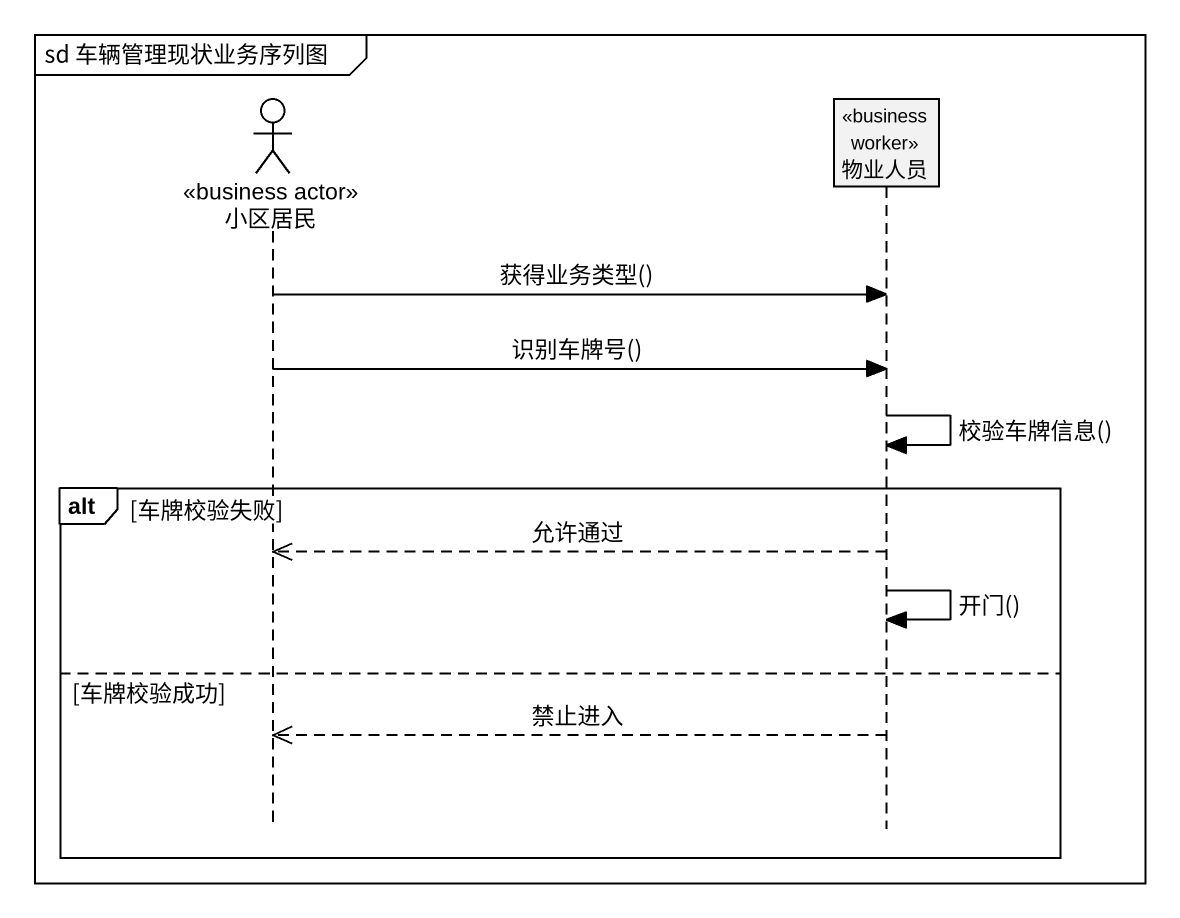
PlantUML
@startuml
mainframe sd 车辆管理现状业务序列图
hide footbox
actor 小区居民 <<business actor>>
participant 物业人员 <<business worker>>

小区居民 -> 物业人员 : 获得业务类型()
小区居民 -> 物业人员 : 识别车牌号()
物业人员 -> 物业人员 : 校验车牌信息()
alt 车牌校验失败
  物业人员 -->> 小区居民 : 允许通过
  物业人员 -> 物业人员 : 开门()
else 车牌校验成功
  物业人员 -->> 小区居民 : 禁止进入
end
@enduml
